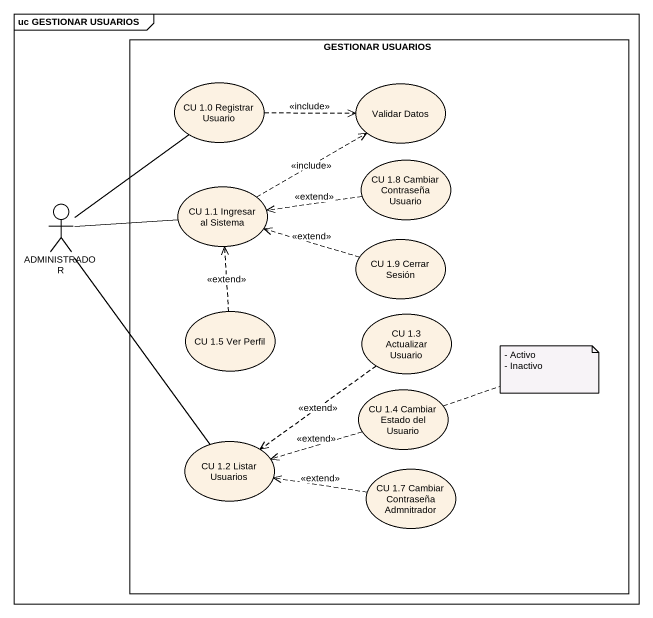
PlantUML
@startuml
mainframe uc GESTIONAR USUARIOS
rectangle "GESTIONAR USUARIOS" as GESTIONAR_USUARIOS {
  usecase "CU 1.0 Registrar Usuario" as CU_1_0_Registrar_Usuario
  usecase "Validar Datos" as Validar_Datos
  usecase "CU 1.1 Ingresar al Sistema" as CU_1_1_Ingresar_al_Sistema
  usecase "CU 1.8 Cambiar Contraseña Usuario" as CU_1_8_Cambiar_Contraseña
  usecase "CU 1.9 Cerrar Sesión" as CU_1_9_Cerrar_Sesión
  usecase "CU 1.5 Ver Perfil" as CU_1_5_Ver_Perfil
  usecase "CU 1.3 Actualizar Usuario" as CU_1_3_Actualizar_Usuario
  usecase "CU 1.4 Cambiar Estado del Usuario" as CU_1_4_Cambiar_Estado_del
  usecase "CU 1.2 Listar Usuarios" as CU_1_2_Listar_Usuarios
  usecase "CU 1.7 Cambiar Contraseña Admnitrador" as CU_1_7_Cambiar_Contraseña
}
actor ADMINISTRADOR
CU_1_0_Registrar_Usuario .right.> Validar_Datos : <<include>>
CU_1_1_Ingresar_al_Sistema .right.> Validar_Datos : <<include>>
CU_1_8_Cambiar_Contraseña .left.> CU_1_1_Ingresar_al_Sistema : <<extend>>
ADMINISTRADOR -up- CU_1_0_Registrar_Usuario
ADMINISTRADOR -right- CU_1_1_Ingresar_al_Sistema
ADMINISTRADOR -- CU_1_2_Listar_Usuarios
CU_1_9_Cerrar_Sesión .left.> CU_1_1_Ingresar_al_Sistema : <<extend>>
CU_1_5_Ver_Perfil .up.> CU_1_1_Ingresar_al_Sistema : <<extend>>
CU_1_3_Actualizar_Usuario ..> CU_1_2_Listar_Usuarios : <<extend>>
CU_1_4_Cambiar_Estado_del .left.> CU_1_2_Listar_Usuarios : <<extend>>
CU_1_7_Cambiar_Contraseña .left.> CU_1_2_Listar_Usuarios : <<extend>>
note right of CU_1_4_Cambiar_Estado_del
  - Activo
  - Inactivo
end note
@enduml
